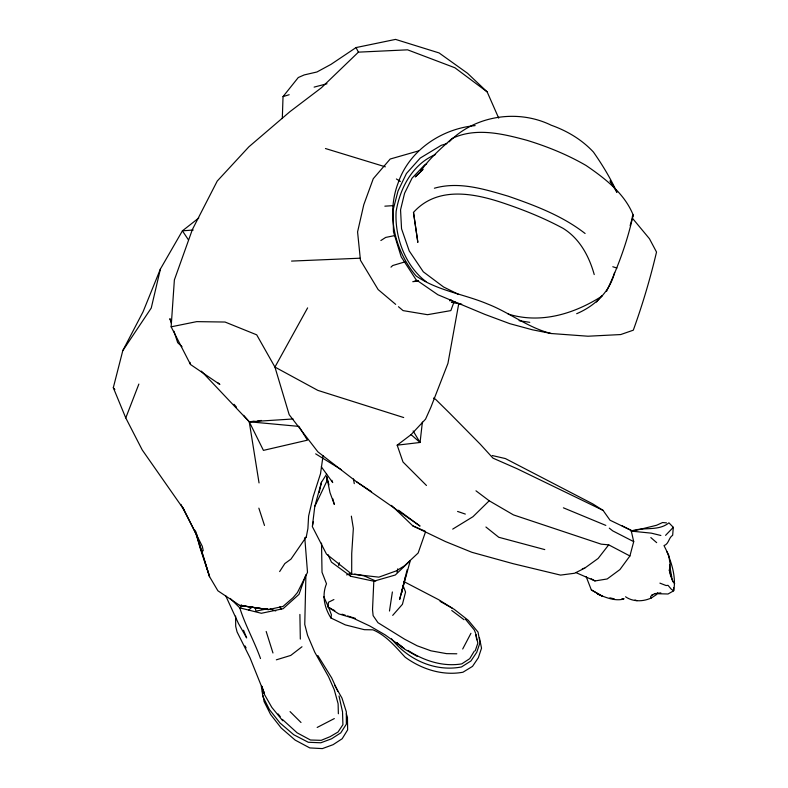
<?xml version="1.0" encoding="UTF-8"?>
<svg xmlns="http://www.w3.org/2000/svg" width="788" height="788" viewBox="0 0 788 788"><rect width="100%" height="100%" fill="white"/><g stroke="black" fill="none" stroke-linecap="round" stroke-linejoin="round"><path stroke-width="1.18" d="M425.461 532.067L418.142 553.018L404.569 565.715L396.433 570.827L378.831 577.151L351.694 574.088L351.724 553.481L353.349 528.433L351.359 516.15M300.326 639.088L299.893 614.433M321.524 543.139L322.016 572.265L326.498 583.78C321.691 595.295 324.439 607.735 330.921 617.979L345.331 624.894L364.322 629.681L372.99 629.839C386.416 635.552 395.448 646.781 405.101 657.153C421.59 669.189 442.56 675.996 462.96 672.223L472.524 666.362L478.346 657.734L481.527 648.169L479.38 637.512M328.97 484.856L326.764 476.799L326.685 481.478L314.786 506.418L312.334 526.591L326.459 554.053L351.694 574.088M282.311 118.545L283.03 96.599L298.278 77.529L304.207 74.929L316.943 71.984L331.009 64.36L356.038 47.575L395.556 39.4L439.083 52.934L467.53 73.284L487.142 91.871L498.706 118.141M235.612 616.098L235.691 626.302L237.05 631.877L250.052 657.891L264.443 693.676L261.724 686.2M406.411 572.935L399.605 599.53L410.282 560.652L395.3 575.004L373.808 581.209L372.527 609.685L373.128 615.645L377.954 622.687L404.599 639.196L417.177 645.805L431.016 650.839L446.52 653.636L456.823 653.794M218.02 382.889L219.852 384.455L190.519 364.519L171.144 326.823L174.375 279.927L192.39 229.505L217.252 181.043L248.89 146.804L289.994 111.62L321.317 87.842L358.422 52.146L407.583 49.831L454.903 67.768L487.142 91.871M417.374 656.463L404.796 649.243L396.492 642.466L404.195 648.573L385.145 634.882L369.897 626.046L353.162 618.176L338.761 613.891L328.044 607.065L328.458 602.259L333.915 599.55M422.388 422.082L420.063 442.472L397.182 445.171L402.993 461.985L426.466 485.477M660.866 535.485L651.312 533.151L631.08 531.102C643.353 526.611 658.236 531.614 668.933 522.848L673.297 527.32L672.666 535.249C668.569 537.78 668.894 544.055 664.008 545.591L668.716 555.146L670.174 564.523L669.327 570.226L670.43 575.102L671.731 577.062L669.534 564.868M389.469 611.035L392.385 591.965M323.09 455.553L320.519 473.677L313.151 496.686L308.61 516.071L307.901 528.59L306.266 536.953L290.999 559.086L284.832 563.568L279.641 571.586M666.884 551.689C671.967 563.804 676.202 577.574 673.661 590.813L668.017 593.994L654.582 593.65L652.218 595.245M330.921 617.979L331.423 614.788L328.704 607.627L334.821 610.661M397.103 572.354L397.723 568.867M458.803 303.331L447.939 363.396L430.869 407.288L425.559 419.147L411.07 434.651L397.182 445.171M338.732 565.676L339.283 562.681M312.57 525.399L313.25 521.823M319.179 492.52L321.445 482.286L326.646 474.14M198.773 218L182.412 230.845L160.427 268.974L151.247 308.039L122.79 350.64L113.305 387.706L125.765 417.926L142.234 449.958L183.988 509.688L202.319 546.37L203.225 550.654L201.984 551.285L202.378 553.885L209.578 576.717L217.902 590.793L239.788 605.411L268.393 609.597L283 606.445L293.156 597.609L297.46 592.517L307.507 572.354L304.789 537.899M403.141 586.164L401.525 592.803L405.79 575.417M406.352 573.103L407.209 569.625M576.008 572.64L595.009 580.933L607.193 578.963L619.939 569.557L629.908 555.973L633.71 541.642L631.129 530.373L622.136 525.832M314.786 506.418L321.445 482.286M630.134 225.585L633.158 214.957C624.46 193.356 604.79 178.255 586.036 165.47C567.439 154.694 547.473 146.578 526.936 140.303C502.823 133.783 475.863 127.154 452.125 138.461C440.778 148.508 429.371 158.624 420.615 171.094M240.448 608.188L241.591 604.839M475.223 650.809L477.843 643.146L475.804 633.966M606.573 291.284C618.009 266.866 627.484 241.364 633.158 214.957L632.193 217.064M453.74 302.69L450.844 310.6L427.5 314.688L403.072 310.61L398.452 306.709M125.765 417.926L138.865 384.071M160.427 268.974L143.052 311.812L122.79 350.64M614.61 272.412C609.823 291.924 594.694 306.02 576.668 313.713M470.938 633.306L462.704 649.007M673.297 527.32L665.584 535.367M307.615 307.881L274.933 367.07L289.196 414.715L317.889 451.849L356.442 481.704L420.034 526.079L398.521 510.21M474.277 651.154L469.717 658.67L461.758 663.88C442.895 667.042 423.727 660.689 407.997 650.425M652.228 594.566L650.573 596.812L651.43 597.925L656.286 594.733L657.685 592.852M629.908 555.973L608.7 544.843L598.141 558.446L584.647 568.187L574.58 573.25L560.554 575.102L513.057 563.666L471.884 552.299L445.437 541.553L412.833 525.891L391.478 505.394M596.418 302.06L601.924 295.539M392.7 615.379L402.432 604.298L405.554 592.064L403.032 585.464M449.14 141.879C475.056 115.363 518.051 108.931 551.167 125.203C567.193 130.916 581.78 139.565 593.433 152.054C602.426 164.928 610.434 178.078 616.935 192.331L610.06 180.826L613.872 187.16M452.657 301.134L451.386 302.415L452.411 302.494M454.922 301.558L453.671 302.819L461.699 304.168M608.7 544.843L601.195 544.163L513.441 514.889L489.21 500.784L472.987 516.692L452.706 529.112M422.338 170.109L415.237 176.916L423.195 169.292M390.976 267.142L392.69 265.536L405.062 261.843M304.483 538.628L306.266 536.953M450.963 299.548L449.643 300.76L450.253 300.75M248.624 610.089L252.042 607.105M413.483 212.415L417.827 242.202L413.483 212.415C437.901 185.18 475.952 193.513 506.251 204.043C525.773 210.701 544.902 218.552 563.075 228.343C579.682 238.557 589.109 256.258 594.231 274.559M301.991 646.761L290.742 655.429L276.332 659.832M380.87 240.527L385.696 237.424L394.916 235.543M435.567 154.487C412.597 164.101 400.087 187.839 396.137 211.391C394.532 236.922 405.357 266.029 425.983 281.592M334.319 718.577L317.17 727.452M426.692 163.815L424.555 165.017L412.035 178.177L404.579 193.257L400.55 209.835L401.545 228.766L409.218 250.919L423.323 271.83L443.595 286.999L458.705 294.495M601.963 296.14C574.097 313.91 540.765 324.134 508.181 314.048M660.856 592.881L654.582 593.65M651.43 597.925C643.235 601.727 633.197 602.062 625.544 596.792M346.612 574.895L351.093 573.408M283.03 96.599L289.166 94.718M446.885 143.603L441.201 145.347L420.221 158.073L406.431 173.508L397.999 191.08L393.045 210.209L393.478 231.83L401.21 256.868L416.074 279.73L437.882 294.751L484.856 314.382L509.836 323.681L532.461 329.808L551.226 333.521L588.006 336.22L620.708 334.555L633.296 330.192C642.525 304.661 650.307 278.499 656.522 252.061L649.45 238.734L632.616 218.463M418.408 150.951L390.178 159.028L373.266 178.699L363.78 204.742L357.575 231.918L360.451 260.257L378.122 289.551L395.674 304.375M314.116 87.113L326.99 83.764M632.015 531.329L656.581 525.261L662.59 522.533L666.461 522.868M412.764 281.71L417.482 280.577M413.867 281.611L418.536 280.567M171.144 326.823L196.714 321.632L225.053 322.036L256.701 334.831L274.933 367.07L317.83 390.375L403.692 417.541M267.821 608.73L255.923 611.143L255.184 607.666M582.302 568.66L584.647 568.187M434.385 188.224C458.971 181.191 484.413 189.169 508.073 196.153C535.062 205.491 562.356 215.784 585.1 233.494M623.692 599.057C614.827 601.411 605.647 597.432 597.491 594.083M201.354 371.128L249.244 421.777L254.13 421.245M257.794 420.851L261.449 420.457M384.849 206.17L393.291 205.638M193.227 230.017L182.412 230.845L188.44 239.847M243.63 415.325L249.244 421.777L293.097 418.97M621.85 598.831L624.007 598.722M291.55 261.084L359.968 258.208M475.125 125.617C441.841 128.631 409.199 150.321 398.196 182.816C386.14 214.326 394.66 250.505 416.054 275.908C437.576 290.9 463.866 293.973 487.595 303.991C509.56 312.511 528.068 327.818 551.226 333.521M249.244 421.777L298.928 426.387L307.428 440.167L263.428 450.381L249.244 421.777L259.045 482.926M268.393 609.597L239.788 605.411L264.689 609.144M519.095 320.686L529.782 322.341M354.669 574.088L364.204 575.89L375.777 581.022M373.808 581.209L350.67 576.264L331.443 562.11L327.975 554.644M492.224 455.533L505.394 458.567L592.832 503.936L603.076 510.388L610.03 520.218L631.129 530.373M609.873 597.836L614.276 598.89M230.273 598.447L239.779 607.853L261.35 613.281L283.079 608.72L299.016 594.349L305.911 574.757L304.759 624.431L307.566 635.325L314.757 652.188L328.547 676.725L334.23 689.648L338.111 703.753L338.367 713.751M544.774 549.6L498.755 537.268L485.92 527.014M325.454 148.528L385.362 166.829M612.798 266.748L616.935 268.038M341.953 614.187L345.351 615.251M347.606 615.96L355.526 618.442M634.97 600.003L637.019 600.683M457.582 511.442L465.334 514.081M270.136 608.907L275.761 610.956M659.911 583.13L666.057 585.533L668.047 585.356L671.228 589.138L673.661 590.813L673.573 587.631M563.39 507.817L605.834 525.409M412.833 525.891L425.195 531.21M603.076 510.388L517.184 468.771L492.973 458.143L480.197 444.146L449.781 413.316L435.567 399.289L433.538 398.058M633.71 541.642L612.739 530.876L609.301 528.147M404.165 581.731L438.63 599.678L452.243 608.149M328.044 607.065L329.945 608.119M591.167 578.766L595.009 580.933M440.078 601.342L454.203 609.311L468.289 620.343L478.03 632.084L479.99 642.693L476.75 652.287L470.938 660.974L461.512 666.943C435.094 672.154 407.81 659.566 391.498 638.812M591.335 589.907L602.771 596.486L591.335 589.907L586.173 576.688M396.394 178.965L400.393 181.427M315.673 453.858L341.322 469.687M356.442 481.704L371.572 491.712M475.982 490.825L489.21 500.784M451.741 610.473L464.024 619.703M650.829 537.574L656.67 542.636M411.07 434.651L420.063 442.472L413.129 430.947M181.989 346.651L177.684 342.652L173.971 331.236M290.053 711.603L301.006 722.488M233.997 404.274L236.4 407.032M670.844 576.176L672.873 581.554L674.695 583.662M113.305 387.706L114.841 389.548M465.294 619.023L474.277 629.967L475.459 632.853M282.734 720.744L271.83 707.407L264.571 694.681L261.695 686.19M278.095 713.918L280.233 716.656M282.37 719.385L297.125 732.82L310.472 740.011L321.169 740.336L330.054 736.701L338.032 732.022L342.918 724.684L342.553 713.13M321.297 466.752L332.694 482.561L331.886 480.316M279.661 607.075L280.942 609.085M317.82 655.518L331.689 677.916L337.816 691.273M334.595 685.166L342.022 698.178L346.346 711.879L346.346 724.172L340.761 732.879L331.581 738.789L320.824 742.779L308.285 742.266L293.776 734.751L279.976 722.96L269.427 709.574L262.946 696.7L261.33 686.407M244.989 645.904L246.122 647.943M356.038 47.575L358.422 52.146M182.855 507.531L183.988 509.688M180.915 504.379L195.335 532.511M323.71 596.536L328.202 606.524M225.673 595.718L238.498 623.594L246.644 637.916L243.541 630.252M171.331 322.036L169.883 318.677L171.37 323.238M239.779 607.853C245.265 625.376 254.396 641.373 260.513 658.551M272.963 652.986L266.177 631.464M258.858 508.152L264.492 525.438M349.38 572.896L350.394 576.058M346.316 713.8L347.449 717.307L347.636 729.895L342.189 738.73L333.088 744.68L322.381 748.6L309.802 747.92L295.155 740.099L281.208 728.004L270.579 714.45L264.069 701.527L263.162 695.814M194.695 529.999L202.378 553.885M669.327 570.226L672.873 581.554M196.419 533.575L209.578 576.717L199.935 547.453L195.651 531.24M332.743 498.656L334.319 504.409L329.975 492.569L326.764 476.799M189.957 362.322L190.519 364.519M339.017 696.011L342.632 712.322M280.331 606.878L280.863 609.213M475.745 634.173L476.74 639.826M353.477 478.917L354.275 483.655M262.434 691.243L262.798 693.529"/></g></svg>
